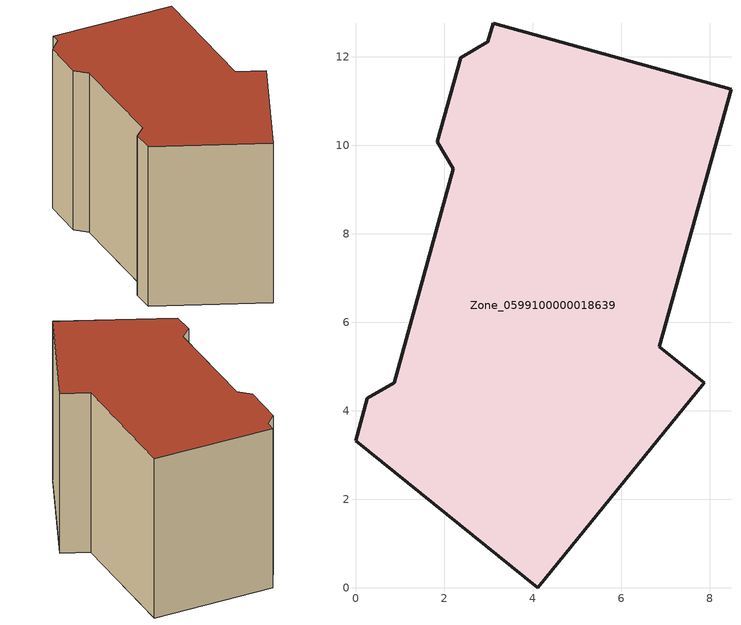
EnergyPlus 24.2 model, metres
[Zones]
Zone_0599100000018639
 floor ground (C_G): 3.11,12.76 8.48,11.26 6.86,5.45 7.88,4.63 4.12,0 0,3.32 0.26,4.28 0.88,4.63 2.21,9.47 1.85,10.08 2.38,11.98 2.99,12.34 z0
 wall outside (C_F): 2.99,12.34 2.38,11.98 1.85,10.08 2.21,9.47 0.88,4.63 0.26,4.28 0,3.32 4.12,0 7.88,4.63 6.86,5.45 8.48,11.26 3.11,12.76 2.99,12.34 z0:7.82
 roof outside (C_R): 8.48,11.26 3.11,12.76 2.99,12.34 2.38,11.98 1.85,10.08 2.21,9.47 0.88,4.63 0.26,4.28 0,3.32 4.12,0 7.88,4.63 6.86,5.45 z7.82
[BUILDING]
Pand.0599100000018639: North Axis=0; Terrain=City; Loads Convergence Tolerance Value=0.04; Temperature Convergence Tolerance Value=0.4; Solar Distribution=FullExterior; Maximum Number of Warmup Days=25; Minimum Number of Warmup Days=1
[Site:Location]
Rotterdam.The.Hague.AP_ZH_NLD Design_Conditions: Latitude=51.96; Longitude=4.45; Time Zone=1; Elevation=-4.5
[SITE:GROUNDTEMPERATURE:BUILDINGSURFACE]
18, 18, 18, 18, 18, 18, 18, 18, 18, 18, 18, 18
[MATERIAL] Thermal Absorptance=0.9; Solar Absorptance=0.7; Visible Absorptance=0.7
Name | Roughness | Thickness | Conductivity | Density | Specific Heat
G.TC.1946 | MediumSmooth | 0.15 | 1 | 540 | 1210
F.TC.1946 | Rough | 0.3 | 0.857143 | 1920 | 840
R.TC.1946 | MediumRough | 0.2 | 0.909091 | 1500 | 1000
[CONSTRUCTION]
C_G: G.TC.1946
C_F: F.TC.1946
C_R: R.TC.1946
[ZONE]
Zone_0599100000018639: Type=1; Multiplier=1; Ceiling Height=Autocalculate; Volume=Autocalculate; Floor Area=autocalculate; Part of Total Floor Area=Yes
[ZONEINFILTRATION:DESIGNFLOWRATE]
Infil_Zone_0599100000018639: Zone or ZoneList or Space or SpaceList=Zone_0599100000018639; Schedule=AlwaysOn; Design Flow Rate Calculation Method=Flow/Area; Flow Rate per Floor Area=0.003; Constant Term Coefficient=1; Temperature Term Coefficient=0; Velocity Term Coefficient=0; Velocity Squared Term Coefficient=0
[HVACTEMPLATE:ZONE:IDEALLOADSAIRSYSTEM]
Zone_0599100000018639: Maximum Heating Supply Air Temperature=50; Minimum Cooling Supply Air Temperature=13; Maximum Heating Supply Air Humidity Ratio=0.0156; Minimum Cooling Supply Air Humidity Ratio=0.0077; Heating Limit=NoLimit; Cooling Limit=NoLimit; Dehumidification Control Type=ConstantSensibleHeatRatio; Cooling Sensible Heat Ratio=0.7; Dehumidification Setpoint=60; Humidification Control Type=None; Humidification Setpoint=30; Outdoor Air Method=None; Outdoor Air Flow Rate per Person=0.00944; Outdoor Air Flow Rate per Zone Floor Area=0; Outdoor Air Flow Rate per Zone=0; Demand Controlled Ventilation Type=None; Outdoor Air Economizer Type=NoEconomizer; Heat Recovery Type=None; Sensible Heat Recovery Effectiveness=0.7; Latent Heat Recovery Effectiveness=0.65
[ZONECONTROL:THERMOSTAT]
ThermostatControl_Zone_0599100000018639: Zone or ZoneList=Zone_0599100000018639; Control Type Schedule=DualSetpointControlType; Control 1=Thermostat_Zone_0599100000018639; Temperature Difference Between Cutout And Setpoint=0
[THERMOSTATSETPOINT:DUALSETPOINT]
Thermostat_Zone_0599100000018639: Heating Setpoint Temperature Schedule=HeatingSetpoint_Zone_0599100000018639; Cooling Setpoint Temperature Schedule=CoolingSetpoint_Zone_0599100000018639
[SCHEDULE:COMPACT]
HeatingSetpoint_Zone_0599100000018639: Through: 12/31, For: AllDays, Until: 24:00, 21
CoolingSetpoint_Zone_0599100000018639: Through: 12/31, For: AllDays, Until: 24:00, 24
DualSetpointControlType: Through: 12/31, For: AllDays, Until: 24:00, 4
AlwaysOn: Through: 12/31, For: AllDays, Until: 24:00, 1
